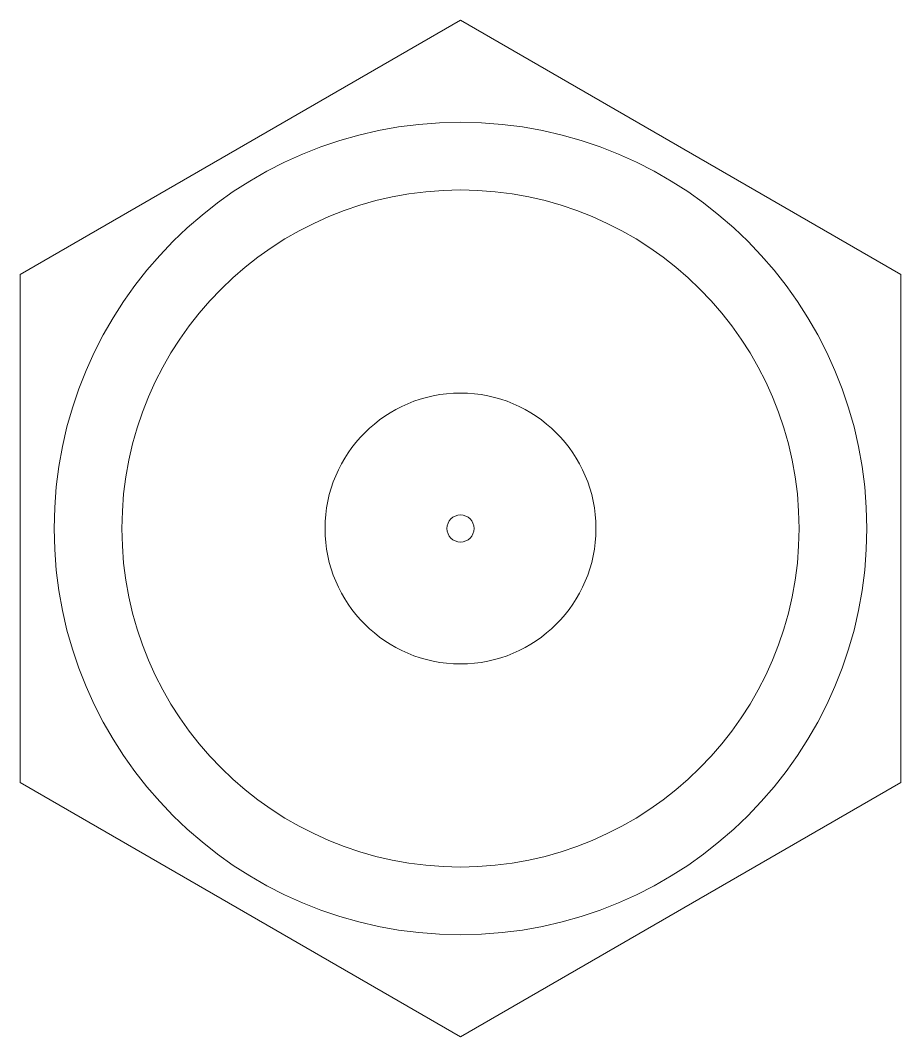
# Paper-space layout '_Back' of a CAD drawing. Header units: millimetres. Extents: x -3.25 to 3.25, y -3.75 to 3.75.
import ezdxf

# ---------------------------------------------------------------- set-up
doc = ezdxf.new("R2010")
doc.units = ezdxf.units.MM

psp = doc.layouts.new('_Back')

# ---------------------------------------------------------------- linework, layer by layer
at = {"color": 7, "linetype": 'Continuous', "lineweight": 15}
for p, q in [((0, 3.7528), (-3.25, 1.8764)), ((3.25, 1.8764), (0, 3.7528)), ((-3.25, 1.8764), (-3.25, -1.8764)), ((3.25, -1.8764), (3.25, 1.8764)), ((-3.25, -1.8764), (0, -3.7528)), ((0, -3.7528), (3.25, -1.8764))]:
    psp.add_line(p, q, dxfattribs=at)
for radius in [3, 2.5, 1, 0.1]:
    psp.add_circle((0, 0), radius, dxfattribs=at)

doc.saveas('drawing.dxf')
